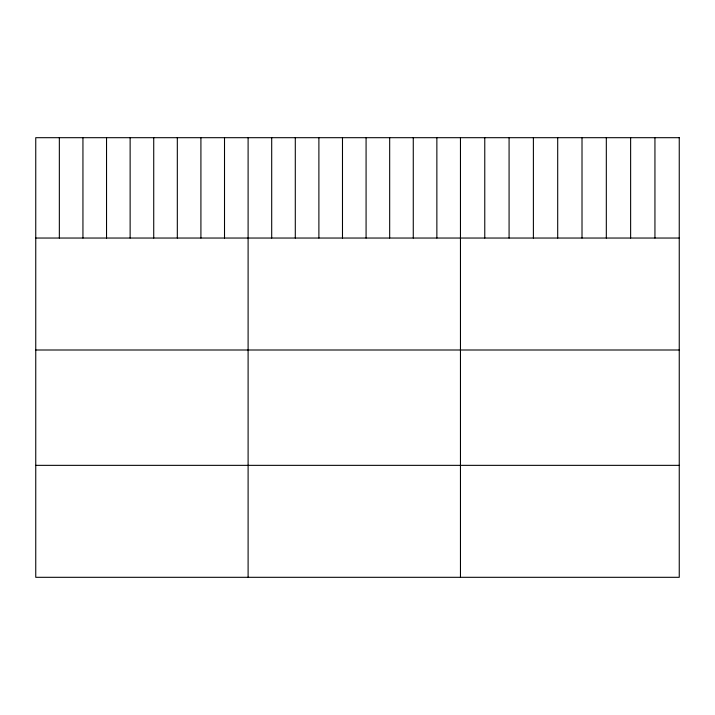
<?xml version="1.0" encoding="UTF-8"?>
<svg xmlns="http://www.w3.org/2000/svg" width="715" height="715" viewBox="0 0 715 715"><rect width="100%" height="100%" fill="white"/><g stroke="black" fill="none" stroke-linecap="round" stroke-linejoin="round"><path stroke-width="1.07" d="M35.75 238.041L679.25 238.041M35.75 350.001L679.25 350.001M35.75 465.349L679.25 465.349M654.94 137.691L654.94 238.041M630.63 137.691L630.63 238.041M606.32 137.691L606.32 238.041M582.01 137.691L582.01 238.041M557.7 137.691L557.7 238.041M533.39 137.691L533.39 238.041M509.08 137.691L509.08 238.041M484.77 137.691L484.77 238.041M460.46 137.691L460.46 577.309M436.865 137.691L436.865 238.041M413.27 137.691L413.27 238.041M389.675 137.691L389.675 238.041M366.08 137.691L366.08 238.041M342.485 137.691L342.485 238.041M318.89 137.691L318.89 238.041M295.295 137.691L295.295 238.041M271.7 137.691L271.7 238.041M248.105 137.691L248.105 577.309M224.51 137.691L224.51 238.041M200.915 137.691L200.915 238.041M177.32 137.691L177.32 238.041M153.725 137.691L153.725 238.041M130.13 137.691L130.13 238.041M106.535 137.691L106.535 238.041M82.94 137.691L82.94 238.041M59.345 137.691L59.345 238.041M679.25 137.691L35.75 137.691L35.75 577.309L679.25 577.309L679.25 137.691"/></g></svg>
